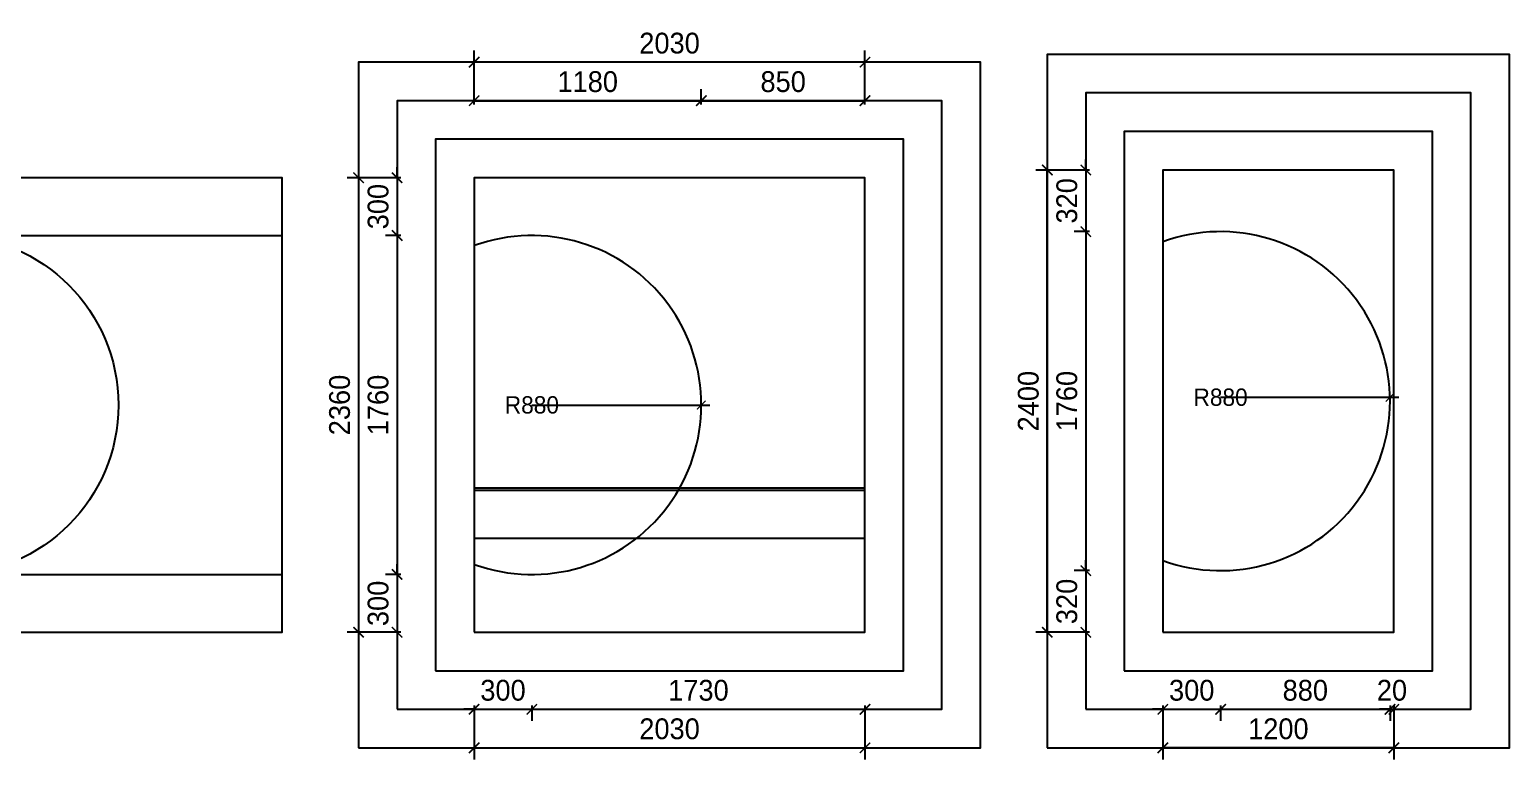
# Model space of a CAD drawing. Header units: millimetres. Extents: x -551172 to 227904, y -3435 to 261611.
# Drawn here: x 159899 to 167585, y 58199 to 61988 of the extents above; entities that cross this region are included whole.
import ezdxf

# ---------------------------------------------------------------- set-up
doc = ezdxf.new("R2010")
doc.units = ezdxf.units.MM
doc.header["$LTSCALE"] = 100
doc.header["$PDMODE"] = 3
doc.layers.get('DEFPOINTS').update_dxf_attribs({"color": 248})
for name, color, linetype in [('E-DIM(IN)', 14, 'Continuous'), ('F-DIM(OUT)', 1, 'Continuous'), ('F-WALL1', 2, 'Continuous'), ('F-WALL2', 3, 'Continuous')]:
    doc.layers.add(name, color=color, linetype=linetype)
doc.styles.add('YOURNAME', font='HYWULM.TTF')
doc.dimstyles.new('YOURNAME-50', dxfattribs={"dimscale": 50, "dimtxt": 1.8, "dimasz": 0.9, "dimexe": 1, "dimexo": 3, "dimgap": 0.7, "dimtad": 1, "dimdec": 0, "dimzin": 0, "dimdsep": 46, "dimtxsty": 'YOURNAME', "dimblk": 'ARCHTICK', "dimcen": 0, "dimclrd": 1, "dimclre": 1, "dimclrt": 7, "dimadec": 0, "dimazin": 0, "dimtfac": 1, "dimtdec": 0, "dimtix": 1, "dimtmove": 2, "dimatfit": 3, "dimldrblk": 'ARCHTICK', "dimfxl": 0, "dimtolj": 1, "dimtzin": 0, "dimarcsym": 0})
doc.dimstyles.new('YOURNAME-60', dxfattribs={"dimscale": 60, "dimtxt": 1.8, "dimasz": 0.9, "dimexe": 1, "dimexo": 3, "dimgap": 0.7, "dimtad": 1, "dimdec": 0, "dimzin": 0, "dimdsep": 46, "dimtxsty": 'YOURNAME', "dimblk": 'ARCHTICK', "dimcen": 0, "dimclrd": 1, "dimclre": 1, "dimclrt": 7, "dimadec": 0, "dimazin": 0, "dimtfac": 1, "dimtdec": 0, "dimtix": 1, "dimtmove": 2, "dimatfit": 3, "dimldrblk": 'ARCHTICK', "dimfxl": 0, "dimtolj": 1, "dimtzin": 0, "dimarcsym": 0})

# ---------------------------------------------------------------- blocks, each defined once
blk = doc.blocks.new('_ArchTick')
at = {"color": 0, "linetype": 'ByBlock', "const_width": 0.15}
blk.add_lwpolyline([(-0.5, -0.5), (0.5, 0.5)], dxfattribs=at)
blk = doc.blocks.new('*D446')
at = {"layer": 'DEFPOINTS', "color": 0}
for p in [(162508, 60038.7), (163388, 60038.7)]:
    blk.add_point(p, dxfattribs=at)
at = {"layer": 'E-DIM(IN)', "lineweight": -2}
for p, q in [((162508, 60038.7), (163388, 60038.7)), ((163388, 60038.7), (163433, 60038.7))]:
    blk.add_line(p, q, dxfattribs=at)
at = {"layer": 'E-DIM(IN)', "lineweight": -2, "xscale": 45, "yscale": 45, "zscale": 45, "rotation": 179.9999999999853}
blk.add_blockref('_ArchTick', (163388, 60038.7), dxfattribs=at)
at = {"layer": 'E-DIM(IN)', "color": 7, "insert": (162508, 60038.7), "char_height": 90, "attachment_point": 5, "style": 'YOURNAME'}
blk.add_mtext('\\A1;R880', dxfattribs=at)
blk = doc.blocks.new('*D447')
at = {"layer": 'DEFPOINTS', "color": 0}
for p in [(162008, 61218.7), (161808, 60918.7), (162008, 60918.7)]:
    blk.add_point(p, dxfattribs=at)
at = {"layer": 'F-DIM(OUT)', "lineweight": -2}
for p, q in [((161808, 61218.7), (161808, 61272.7)), ((161828, 61218.7), (161748, 61218.7)), ((161808, 61218.7), (161808, 60918.7)), ((161828, 60918.7), (161748, 60918.7)), ((161808, 60918.7), (161808, 60864.7))]:
    blk.add_line(p, q, dxfattribs=at)
at = {"layer": 'F-DIM(OUT)', "lineweight": -2, "xscale": 54, "yscale": 54, "zscale": 54}
for p, rotation in [((161808, 61218.7), 270), ((161808, 60918.7), 90)]:
    blk.add_blockref('_ArchTick', p, dxfattribs=dict(at, rotation=rotation))
at = {"layer": 'F-DIM(OUT)', "color": 7, "insert": (161709.8, 61068.7), "char_height": 108, "attachment_point": 5, "rotation": 90, "style": 'YOURNAME'}
blk.add_mtext('\\A1;300', dxfattribs=at)
blk = doc.blocks.new('*D448')
at = {"layer": 'DEFPOINTS', "color": 0}
for p in [(162008, 60918.7), (161808, 59158.7), (162008, 59158.7)]:
    blk.add_point(p, dxfattribs=at)
at = {"layer": 'F-DIM(OUT)', "lineweight": -2}
for p, q in [((161828, 60918.7), (161748, 60918.7)), ((161808, 60918.7), (161808, 59158.7)), ((161828, 59158.7), (161748, 59158.7))]:
    blk.add_line(p, q, dxfattribs=at)
at = {"layer": 'F-DIM(OUT)', "lineweight": -2, "xscale": 54, "yscale": 54, "zscale": 54}
for p, rotation in [((161808, 60918.7), 90), ((161808, 59158.7), 270)]:
    blk.add_blockref('_ArchTick', p, dxfattribs=dict(at, rotation=rotation))
at = {"layer": 'F-DIM(OUT)', "color": 7, "insert": (161709.7, 60038.7), "char_height": 108, "attachment_point": 5, "rotation": 90, "style": 'YOURNAME'}
blk.add_mtext('\\A1;1760', dxfattribs=at)
blk = doc.blocks.new('*D449')
at = {"layer": 'DEFPOINTS', "color": 0}
for p in [(162008, 59158.7), (161808, 58858.7), (162008, 58858.7)]:
    blk.add_point(p, dxfattribs=at)
at = {"layer": 'F-DIM(OUT)', "lineweight": -2}
for p, q in [((161808, 59158.7), (161808, 59212.7)), ((161828, 59158.7), (161748, 59158.7)), ((161808, 59158.7), (161808, 58858.7)), ((161828, 58858.7), (161748, 58858.7)), ((161808, 58858.7), (161808, 58804.7))]:
    blk.add_line(p, q, dxfattribs=at)
at = {"layer": 'F-DIM(OUT)', "lineweight": -2, "xscale": 54, "yscale": 54, "zscale": 54}
for p, rotation in [((161808, 59158.7), 270), ((161808, 58858.7), 90)]:
    blk.add_blockref('_ArchTick', p, dxfattribs=dict(at, rotation=rotation))
at = {"layer": 'F-DIM(OUT)', "color": 7, "insert": (161709.8, 59008.7), "char_height": 108, "attachment_point": 5, "rotation": 90, "style": 'YOURNAME'}
blk.add_mtext('\\A1;300', dxfattribs=at)
blk = doc.blocks.new('*D450')
at = {"layer": 'DEFPOINTS', "color": 0}
for p in [(162208, 58658.7), (162508, 58658.7), (162508, 58458.7)]:
    blk.add_point(p, dxfattribs=at)
at = {"layer": 'F-DIM(OUT)', "lineweight": -2}
for p, q in [((162208, 58458.7), (162154, 58458.7)), ((162208, 58478.7), (162208, 58398.7)), ((162208, 58458.7), (162508, 58458.7)), ((162508, 58478.7), (162508, 58398.7)), ((162508, 58458.7), (162562, 58458.7))]:
    blk.add_line(p, q, dxfattribs=at)
at = {"layer": 'F-DIM(OUT)', "lineweight": -2, "xscale": 54, "yscale": 54, "zscale": 54}
blk.add_blockref('_ArchTick', (162208, 58458.7), dxfattribs=at)
at = {"layer": 'F-DIM(OUT)', "lineweight": -2, "xscale": 54, "yscale": 54, "zscale": 54, "rotation": 180}
blk.add_blockref('_ArchTick', (162508, 58458.7), dxfattribs=at)
at = {"layer": 'F-DIM(OUT)', "color": 7, "insert": (162358, 58556.9), "char_height": 108, "attachment_point": 5, "style": 'YOURNAME'}
blk.add_mtext('\\A1;300', dxfattribs=at)
blk = doc.blocks.new('*D451')
at = {"layer": 'DEFPOINTS', "color": 0}
for p in [(162508, 58658.7), (164238, 58658.7), (164238, 58458.7)]:
    blk.add_point(p, dxfattribs=at)
at = {"layer": 'F-DIM(OUT)', "lineweight": -2}
for p, q in [((162508, 58478.7), (162508, 58398.7)), ((162508, 58458.7), (164238, 58458.7)), ((164238, 58478.7), (164238, 58398.7))]:
    blk.add_line(p, q, dxfattribs=at)
at = {"layer": 'F-DIM(OUT)', "lineweight": -2, "xscale": 54, "yscale": 54, "zscale": 54, "rotation": 180}
blk.add_blockref('_ArchTick', (162508, 58458.7), dxfattribs=at)
at = {"layer": 'F-DIM(OUT)', "lineweight": -2, "xscale": 54, "yscale": 54, "zscale": 54}
blk.add_blockref('_ArchTick', (164238, 58458.7), dxfattribs=at)
at = {"layer": 'F-DIM(OUT)', "color": 7, "insert": (163373, 58556.9), "char_height": 108, "attachment_point": 5, "style": 'YOURNAME'}
blk.add_mtext('\\A1;1730', dxfattribs=at)
blk = doc.blocks.new('*D452')
at = {"layer": 'DEFPOINTS', "color": 0}
for p in [(162208, 58658.7), (164238, 58658.7), (164238, 58258.7)]:
    blk.add_point(p, dxfattribs=at)
at = {"layer": 'F-DIM(OUT)', "lineweight": -2}
for p, q in [((162208, 58478.7), (162208, 58198.7)), ((164238, 58478.7), (164238, 58198.7)), ((162208, 58258.7), (164238, 58258.7))]:
    blk.add_line(p, q, dxfattribs=at)
at = {"layer": 'F-DIM(OUT)', "lineweight": -2, "xscale": 54, "yscale": 54, "zscale": 54, "rotation": 180}
blk.add_blockref('_ArchTick', (162208, 58258.7), dxfattribs=at)
at = {"layer": 'F-DIM(OUT)', "lineweight": -2, "xscale": 54, "yscale": 54, "zscale": 54}
blk.add_blockref('_ArchTick', (164238, 58258.7), dxfattribs=at)
at = {"layer": 'F-DIM(OUT)', "color": 7, "insert": (163223, 58356.9), "char_height": 108, "attachment_point": 5, "style": 'YOURNAME'}
blk.add_mtext('\\A1;2030', dxfattribs=at)
blk = doc.blocks.new('*D453')
at = {"layer": 'DEFPOINTS', "color": 0}
for p in [(162008, 61218.7), (161608, 58858.7), (162008, 58858.7)]:
    blk.add_point(p, dxfattribs=at)
at = {"layer": 'F-DIM(OUT)', "lineweight": -2}
for p, q in [((161828, 61218.7), (161548, 61218.7)), ((161608, 61218.7), (161608, 58858.7)), ((161828, 58858.7), (161548, 58858.7))]:
    blk.add_line(p, q, dxfattribs=at)
at = {"layer": 'F-DIM(OUT)', "lineweight": -2, "xscale": 54, "yscale": 54, "zscale": 54}
for p, rotation in [((161608, 61218.7), 90), ((161608, 58858.7), 270)]:
    blk.add_blockref('_ArchTick', p, dxfattribs=dict(at, rotation=rotation))
at = {"layer": 'F-DIM(OUT)', "color": 7, "insert": (161509.7, 60038.7), "char_height": 108, "attachment_point": 5, "rotation": 90, "style": 'YOURNAME'}
blk.add_mtext('\\A1;2360', dxfattribs=at)
blk = doc.blocks.new('*D454')
at = {"layer": 'DEFPOINTS', "color": 0}
for p in [(163388, 61618.7), (162208, 61418.7), (163388, 61418.7)]:
    blk.add_point(p, dxfattribs=at)
at = {"layer": 'F-DIM(OUT)', "lineweight": -2}
for p, q in [((162208, 61598.7), (162208, 61678.7)), ((163388, 61598.7), (163388, 61678.7)), ((162208, 61618.7), (163388, 61618.7))]:
    blk.add_line(p, q, dxfattribs=at)
at = {"layer": 'F-DIM(OUT)', "lineweight": -2, "xscale": 54, "yscale": 54, "zscale": 54, "rotation": 180}
blk.add_blockref('_ArchTick', (162208, 61618.7), dxfattribs=at)
at = {"layer": 'F-DIM(OUT)', "lineweight": -2, "xscale": 54, "yscale": 54, "zscale": 54}
blk.add_blockref('_ArchTick', (163388, 61618.7), dxfattribs=at)
at = {"layer": 'F-DIM(OUT)', "color": 7, "insert": (162798, 61716.9), "char_height": 108, "attachment_point": 5, "style": 'YOURNAME'}
blk.add_mtext('\\A1;1180', dxfattribs=at)
blk = doc.blocks.new('*D455')
at = {"layer": 'DEFPOINTS', "color": 0}
for p in [(164238, 61618.7), (163388, 61418.7), (164238, 61418.7)]:
    blk.add_point(p, dxfattribs=at)
at = {"layer": 'F-DIM(OUT)', "lineweight": -2}
for p, q in [((163388, 61598.7), (163388, 61678.7)), ((164238, 61598.7), (164238, 61678.7)), ((163388, 61618.7), (164238, 61618.7))]:
    blk.add_line(p, q, dxfattribs=at)
at = {"layer": 'F-DIM(OUT)', "lineweight": -2, "xscale": 54, "yscale": 54, "zscale": 54, "rotation": 180}
blk.add_blockref('_ArchTick', (163388, 61618.7), dxfattribs=at)
at = {"layer": 'F-DIM(OUT)', "lineweight": -2, "xscale": 54, "yscale": 54, "zscale": 54}
blk.add_blockref('_ArchTick', (164238, 61618.7), dxfattribs=at)
at = {"layer": 'F-DIM(OUT)', "color": 7, "insert": (163813, 61716.9), "char_height": 108, "attachment_point": 5, "style": 'YOURNAME'}
blk.add_mtext('\\A1;850', dxfattribs=at)
blk = doc.blocks.new('*D456')
at = {"layer": 'DEFPOINTS', "color": 0}
for p in [(162208, 61818.7), (162208, 61418.7), (164238, 61418.7)]:
    blk.add_point(p, dxfattribs=at)
at = {"layer": 'F-DIM(OUT)', "lineweight": -2}
for p, q in [((162208, 61598.7), (162208, 61878.7)), ((164238, 61598.7), (164238, 61878.7)), ((164238, 61818.7), (162208, 61818.7))]:
    blk.add_line(p, q, dxfattribs=at)
at = {"layer": 'F-DIM(OUT)', "lineweight": -2, "xscale": 54, "yscale": 54, "zscale": 54, "rotation": 180}
blk.add_blockref('_ArchTick', (162208, 61818.7), dxfattribs=at)
at = {"layer": 'F-DIM(OUT)', "lineweight": -2, "xscale": 54, "yscale": 54, "zscale": 54}
blk.add_blockref('_ArchTick', (164238, 61818.7), dxfattribs=at)
at = {"layer": 'F-DIM(OUT)', "color": 7, "insert": (163223, 61916.9), "char_height": 108, "attachment_point": 5, "style": 'YOURNAME'}
blk.add_mtext('\\A1;2030', dxfattribs=at)
blk = doc.blocks.new('*D457')
at = {"layer": 'DEFPOINTS', "color": 0}
for p in [(165584.9, 61258.7), (165384.9, 60938.7), (165584.9, 60938.7)]:
    blk.add_point(p, dxfattribs=at)
at = {"layer": 'F-DIM(OUT)', "lineweight": -2}
for p, q in [((165404.9, 61258.7), (165324.9, 61258.7)), ((165384.9, 61258.7), (165384.9, 61312.7)), ((165384.9, 61258.7), (165384.9, 60938.7)), ((165404.9, 60938.7), (165324.9, 60938.7)), ((165384.9, 60938.7), (165384.9, 60884.7))]:
    blk.add_line(p, q, dxfattribs=at)
at = {"layer": 'F-DIM(OUT)', "lineweight": -2, "xscale": 54, "yscale": 54, "zscale": 54}
for p, rotation in [((165384.9, 61258.7), 270), ((165384.9, 60938.7), 90)]:
    blk.add_blockref('_ArchTick', p, dxfattribs=dict(at, rotation=rotation))
at = {"layer": 'F-DIM(OUT)', "color": 7, "insert": (165286.7, 61098.7), "char_height": 108, "attachment_point": 5, "rotation": 90, "style": 'YOURNAME'}
blk.add_mtext('\\A1;320', dxfattribs=at)
blk = doc.blocks.new('*D458')
at = {"layer": 'DEFPOINTS', "color": 0}
for p in [(165584.9, 60938.7), (165384.9, 59178.7), (165584.9, 59178.7)]:
    blk.add_point(p, dxfattribs=at)
at = {"layer": 'F-DIM(OUT)', "lineweight": -2}
for p, q in [((165404.9, 60938.7), (165324.9, 60938.7)), ((165384.9, 60938.7), (165384.9, 59178.7)), ((165404.9, 59178.7), (165324.9, 59178.7))]:
    blk.add_line(p, q, dxfattribs=at)
at = {"layer": 'F-DIM(OUT)', "lineweight": -2, "xscale": 54, "yscale": 54, "zscale": 54}
for p, rotation in [((165384.9, 60938.7), 90), ((165384.9, 59178.7), 270)]:
    blk.add_blockref('_ArchTick', p, dxfattribs=dict(at, rotation=rotation))
at = {"layer": 'F-DIM(OUT)', "color": 7, "insert": (165286.6, 60058.7), "char_height": 108, "attachment_point": 5, "rotation": 90, "style": 'YOURNAME'}
blk.add_mtext('\\A1;1760', dxfattribs=at)
blk = doc.blocks.new('*D459')
at = {"layer": 'DEFPOINTS', "color": 0}
for p in [(165584.9, 59178.7), (165384.9, 58858.7), (165584.9, 58858.7)]:
    blk.add_point(p, dxfattribs=at)
at = {"layer": 'F-DIM(OUT)', "lineweight": -2}
for p, q in [((165404.9, 59178.7), (165324.9, 59178.7)), ((165384.9, 59178.7), (165384.9, 59232.7)), ((165384.9, 59178.7), (165384.9, 58858.7)), ((165404.9, 58858.7), (165324.9, 58858.7)), ((165384.9, 58858.7), (165384.9, 58804.7))]:
    blk.add_line(p, q, dxfattribs=at)
at = {"layer": 'F-DIM(OUT)', "lineweight": -2, "xscale": 54, "yscale": 54, "zscale": 54}
for p, rotation in [((165384.9, 59178.7), 270), ((165384.9, 58858.7), 90)]:
    blk.add_blockref('_ArchTick', p, dxfattribs=dict(at, rotation=rotation))
at = {"layer": 'F-DIM(OUT)', "color": 7, "insert": (165286.7, 59018.7), "char_height": 108, "attachment_point": 5, "rotation": 90, "style": 'YOURNAME'}
blk.add_mtext('\\A1;320', dxfattribs=at)
blk = doc.blocks.new('*D460')
at = {"layer": 'DEFPOINTS', "color": 0}
for p in [(165184.9, 61258.7), (165584.9, 61258.7), (165584.9, 58858.7)]:
    blk.add_point(p, dxfattribs=at)
at = {"layer": 'F-DIM(OUT)', "lineweight": -2}
for p, q in [((165404.9, 61258.7), (165124.9, 61258.7)), ((165184.9, 58858.7), (165184.9, 61258.7)), ((165404.9, 58858.7), (165124.9, 58858.7))]:
    blk.add_line(p, q, dxfattribs=at)
at = {"layer": 'F-DIM(OUT)', "lineweight": -2, "xscale": 54, "yscale": 54, "zscale": 54}
for p, rotation in [((165184.9, 61258.7), 90), ((165184.9, 58858.7), 270)]:
    blk.add_blockref('_ArchTick', p, dxfattribs=dict(at, rotation=rotation))
at = {"layer": 'F-DIM(OUT)', "color": 7, "insert": (165086.7, 60058.7), "char_height": 108, "attachment_point": 5, "rotation": 90, "style": 'YOURNAME'}
blk.add_mtext('\\A1;2400', dxfattribs=at)
blk = doc.blocks.new('*D461')
at = {"layer": 'DEFPOINTS', "color": 0}
for p in [(165784.9, 58658.7), (166084.9, 58658.7), (166084.9, 58458.7)]:
    blk.add_point(p, dxfattribs=at)
at = {"layer": 'F-DIM(OUT)', "lineweight": -2}
for p, q in [((165784.9, 58458.7), (165730.9, 58458.7)), ((165784.9, 58478.7), (165784.9, 58398.7)), ((165784.9, 58458.7), (166084.9, 58458.7)), ((166084.9, 58478.7), (166084.9, 58398.7)), ((166084.9, 58458.7), (166138.9, 58458.7))]:
    blk.add_line(p, q, dxfattribs=at)
at = {"layer": 'F-DIM(OUT)', "lineweight": -2, "xscale": 54, "yscale": 54, "zscale": 54}
blk.add_blockref('_ArchTick', (165784.9, 58458.7), dxfattribs=at)
at = {"layer": 'F-DIM(OUT)', "lineweight": -2, "xscale": 54, "yscale": 54, "zscale": 54, "rotation": 180}
blk.add_blockref('_ArchTick', (166084.9, 58458.7), dxfattribs=at)
at = {"layer": 'F-DIM(OUT)', "color": 7, "insert": (165934.9, 58556.9), "char_height": 108, "attachment_point": 5, "style": 'YOURNAME'}
blk.add_mtext('\\A1;300', dxfattribs=at)
blk = doc.blocks.new('*D462')
at = {"layer": 'DEFPOINTS', "color": 0}
for p in [(166084.9, 58658.7), (166964.9, 58658.7), (166964.9, 58458.7)]:
    blk.add_point(p, dxfattribs=at)
at = {"layer": 'F-DIM(OUT)', "lineweight": -2}
for p, q in [((166084.9, 58478.7), (166084.9, 58398.7)), ((166084.9, 58458.7), (166964.9, 58458.7)), ((166964.9, 58478.7), (166964.9, 58398.7))]:
    blk.add_line(p, q, dxfattribs=at)
at = {"layer": 'F-DIM(OUT)', "lineweight": -2, "xscale": 54, "yscale": 54, "zscale": 54, "rotation": 180}
blk.add_blockref('_ArchTick', (166084.9, 58458.7), dxfattribs=at)
at = {"layer": 'F-DIM(OUT)', "lineweight": -2, "xscale": 54, "yscale": 54, "zscale": 54}
blk.add_blockref('_ArchTick', (166964.9, 58458.7), dxfattribs=at)
at = {"layer": 'F-DIM(OUT)', "color": 7, "insert": (166524.9, 58556.9), "char_height": 108, "attachment_point": 5, "style": 'YOURNAME'}
blk.add_mtext('\\A1;880', dxfattribs=at)
blk = doc.blocks.new('*D463')
at = {"layer": 'DEFPOINTS', "color": 0}
for p in [(166964.9, 58658.7), (166984.9, 58658.7), (166984.9, 58458.7)]:
    blk.add_point(p, dxfattribs=at)
at = {"layer": 'F-DIM(OUT)', "lineweight": -2}
for p, q in [((166964.9, 58458.7), (166910.9, 58458.7)), ((166964.9, 58478.7), (166964.9, 58398.7)), ((166964.9, 58458.7), (166984.9, 58458.7)), ((166984.9, 58478.7), (166984.9, 58398.7)), ((166984.9, 58458.7), (167038.9, 58458.7))]:
    blk.add_line(p, q, dxfattribs=at)
at = {"layer": 'F-DIM(OUT)', "lineweight": -2, "xscale": 54, "yscale": 54, "zscale": 54}
blk.add_blockref('_ArchTick', (166964.9, 58458.7), dxfattribs=at)
at = {"layer": 'F-DIM(OUT)', "lineweight": -2, "xscale": 54, "yscale": 54, "zscale": 54, "rotation": 180}
blk.add_blockref('_ArchTick', (166984.9, 58458.7), dxfattribs=at)
at = {"layer": 'F-DIM(OUT)', "color": 7, "insert": (166974.9, 58556.9), "char_height": 108, "attachment_point": 5, "style": 'YOURNAME'}
blk.add_mtext('\\A1;20', dxfattribs=at)
blk = doc.blocks.new('*D464')
at = {"layer": 'DEFPOINTS', "color": 0}
for p in [(165784.9, 58658.7), (166984.9, 58658.7), (165784.9, 58258.7)]:
    blk.add_point(p, dxfattribs=at)
at = {"layer": 'F-DIM(OUT)', "lineweight": -2}
for p, q in [((165784.9, 58478.7), (165784.9, 58198.7)), ((166984.9, 58478.7), (166984.9, 58198.7)), ((166984.9, 58258.7), (165784.9, 58258.7))]:
    blk.add_line(p, q, dxfattribs=at)
at = {"layer": 'F-DIM(OUT)', "lineweight": -2, "xscale": 54, "yscale": 54, "zscale": 54, "rotation": 180}
blk.add_blockref('_ArchTick', (165784.9, 58258.7), dxfattribs=at)
at = {"layer": 'F-DIM(OUT)', "lineweight": -2, "xscale": 54, "yscale": 54, "zscale": 54}
blk.add_blockref('_ArchTick', (166984.9, 58258.7), dxfattribs=at)
at = {"layer": 'F-DIM(OUT)', "color": 7, "insert": (166384.9, 58356.9), "char_height": 108, "attachment_point": 5, "style": 'YOURNAME'}
blk.add_mtext('\\A1;1200', dxfattribs=at)
blk = doc.blocks.new('*D465')
at = {"layer": 'DEFPOINTS', "color": 0}
for p in [(166084.9, 60078.7), (166964.9, 60078.7)]:
    blk.add_point(p, dxfattribs=at)
at = {"layer": 'E-DIM(IN)', "lineweight": -2}
for p, q in [((166084.9, 60078.7), (166964.9, 60078.7)), ((166964.9, 60078.7), (167009.9, 60078.7))]:
    blk.add_line(p, q, dxfattribs=at)
at = {"layer": 'E-DIM(IN)', "lineweight": -2, "xscale": 45, "yscale": 45, "zscale": 45, "rotation": 179.9999999999853}
blk.add_blockref('_ArchTick', (166964.9, 60078.7), dxfattribs=at)
at = {"layer": 'E-DIM(IN)', "color": 7, "insert": (166084.9, 60078.7), "char_height": 90, "attachment_point": 5, "style": 'YOURNAME'}
blk.add_mtext('\\A1;R880', dxfattribs=at)

msp = doc.modelspace()

# ---------------------------------------------------------------- linework, layer by layer
at = {"layer": 'DEFPOINTS'}
for points in [[(161608, 58258.7), (164838, 58258.7), (164838, 61818.7), (161608, 61818.7)], [(165184.9, 58258.7), (167584.9, 58258.7), (167584.9, 61858.7), (165184.9, 61858.7)], [(165384.9, 58458.7), (167384.9, 58458.7), (167384.9, 61658.7), (165384.9, 61658.7)], [(161808, 58458.7), (164638, 58458.7), (164638, 61618.7), (161808, 61618.7)], [(162008, 58658.7), (164438, 58658.7), (164438, 61418.7), (162008, 61418.7)], [(165584.9, 58658.7), (167184.9, 58658.7), (167184.9, 61458.7), (165584.9, 61458.7)]]:
    msp.add_lwpolyline(points, close=True, dxfattribs=at)
at = {"layer": 'F-WALL1'}
for p, q in [((164238, 58858.7), (164238, 61218.7)), ((159180.7, 60918.7), (161210.7, 60918.7)), ((159180.7, 59158.7), (161210.7, 59158.7))]:
    msp.add_line(p, q, dxfattribs=at)
at = {"layer": 'F-WALL1', "color": 6}
for p, q in [((162208, 59608.7), (164238, 59608.7)), ((162208, 59596.7), (164238, 59596.7)), ((162208, 59346.7), (164238, 59346.7))]:
    msp.add_line(p, q, dxfattribs=at)
at = {"layer": 'F-WALL1'}
for points in [[(165784.9, 58858.7), (166984.9, 58858.7), (166984.9, 61258.7), (165784.9, 61258.7)], [(159180.7, 58858.7), (161210.7, 58858.7), (161210.7, 61218.7), (159180.7, 61218.7)], [(162208, 58858.7), (164238, 58858.7), (164238, 61218.7), (162208, 61218.7)]]:
    msp.add_lwpolyline(points, close=True, dxfattribs=at)
msp.add_circle((159480.7, 60038.7), 880, dxfattribs=at)
at = {"layer": 'F-WALL2', "color": 4}
for centre in [(162508, 60038.7), (166084.9, 60058.7)]:
    msp.add_arc(centre, 880, 250.06773, 109.93227, dxfattribs=at)

# ---------------------------------------------------------------- dimensions: what is measured, and where the dimension line sits
at = {"layer": 'E-DIM(IN)'}
for center, mpoint, picture, middle in [((166084.9, 60078.7), (166964.9, 60078.7), '*D465', (166084.9, 60078.7)), ((162508, 60038.7), (163388, 60038.7), '*D446', (162508, 60038.7))]:
    dim = msp.add_radius_dim(center=center, mpoint=mpoint, dimstyle='YOURNAME-50', override={"dimclrd": 256, "dimclre": 256}, dxfattribs=at)
    dim.commit()
    dim.dimension.update_dxf_attribs({"geometry": picture, "text_midpoint": middle, "dimtype": 164})
at = {"layer": 'F-DIM(OUT)'}
for base, p1, p2, picture, middle in [((162208, 61818.7), (164238, 61418.7), (162208, 61418.7), '*D456', (163223, 61916.9)), ((163388, 61618.7), (162208, 61418.7), (163388, 61418.7), '*D454', (162798, 61716.9)), ((164238, 61618.7), (163388, 61418.7), (164238, 61418.7), '*D455', (163813, 61716.9)), ((162508, 58458.7), (162208, 58658.7), (162508, 58658.7), '*D450', (162358, 58556.9)), ((164238, 58258.7), (162208, 58658.7), (164238, 58658.7), '*D452', (163223, 58356.9)), ((164238, 58458.7), (162508, 58658.7), (164238, 58658.7), '*D451', (163373, 58556.9)), ((166084.9, 58458.7), (165784.9, 58658.7), (166084.9, 58658.7), '*D461', (165934.9, 58556.9)), ((165784.9, 58258.7), (166984.9, 58658.7), (165784.9, 58658.7), '*D464', (166384.9, 58356.9)), ((166964.9, 58458.7), (166084.9, 58658.7), (166964.9, 58658.7), '*D462', (166524.9, 58556.9)), ((166984.9, 58458.7), (166964.9, 58658.7), (166984.9, 58658.7), '*D463', (166974.9, 58556.9))]:
    dim = msp.add_linear_dim(base=base, p1=p1, p2=p2, dimstyle='YOURNAME-60', override={"dimclrd": 256, "dimclre": 256}, dxfattribs=at)
    dim.commit()
    dim.dimension.update_dxf_attribs({"geometry": picture, "text_midpoint": middle})
for base, p1, p2, picture, middle in [((161808, 60918.7), (162008, 61218.7), (162008, 60918.7), '*D447', (161709.8, 61068.7)), ((165184.9, 61258.7), (165584.9, 58858.7), (165584.9, 61258.7), '*D460', (165086.7, 60058.7)), ((165384.9, 60938.7), (165584.9, 61258.7), (165584.9, 60938.7), '*D457', (165286.7, 61098.7)), ((161608, 58858.7), (162008, 61218.7), (162008, 58858.7), '*D453', (161509.7, 60038.7)), ((161808, 59158.7), (162008, 60918.7), (162008, 59158.7), '*D448', (161709.7, 60038.7)), ((165384.9, 59178.7), (165584.9, 60938.7), (165584.9, 59178.7), '*D458', (165286.6, 60058.7)), ((161808, 58858.7), (162008, 59158.7), (162008, 58858.7), '*D449', (161709.8, 59008.7)), ((165384.9, 58858.7), (165584.9, 59178.7), (165584.9, 58858.7), '*D459', (165286.7, 59018.7))]:
    dim = msp.add_linear_dim(base=base, p1=p1, p2=p2, angle=90, dimstyle='YOURNAME-60', override={"dimclrd": 256, "dimclre": 256}, dxfattribs=at)
    dim.commit()
    dim.dimension.update_dxf_attribs({"geometry": picture, "text_midpoint": middle})

doc.saveas('drawing.dxf')
